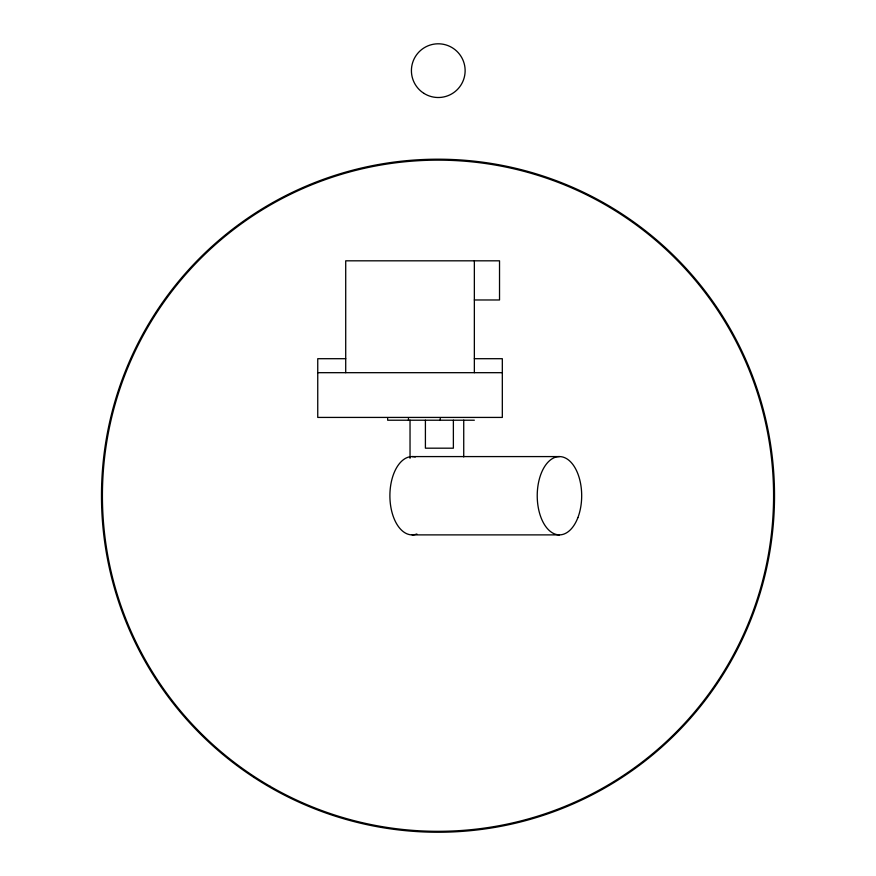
<?xml version="1.0" encoding="UTF-8"?>
<svg xmlns="http://www.w3.org/2000/svg" width="876" height="876" viewBox="0 0 876 876"><rect width="100%" height="100%" fill="white"/><g stroke="black" fill="none" stroke-linecap="round" stroke-linejoin="round"><path stroke-width="1.31" d="M474.354 299.975L499.528 299.975L499.528 260.818L345.713 260.818L345.713 372.683M345.713 358.7L317.747 358.7L317.747 417.425L502.32 417.425L502.32 358.7L474.354 358.7M317.747 372.683L502.32 372.683M474.343 420.217L387.663 420.217L387.663 418.476M412.125 456.582L559.457 456.582M412.125 534.886L559.457 534.886M474.354 260.818L474.354 372.683M463.733 420.151L463.733 456.933M453.374 420.217L453.374 448.183L425.407 448.183L425.407 420.217M440.245 418.476L440.245 420.217M410.034 420.151L410.034 458.301M408.446 418.476L408.446 420.217M416.856 533.988A39.146 22.229 -90 0 1 389.908 497.13A39.146 22.229 -90 0 1 415.29 456.976M253.985 777.472A336.515 336.515 0 0 0 774.012 514.223A336.515 336.515 0 0 0 286.003 195.49A336.515 336.515 0 0 0 253.985 777.472M270.202 786.352A335.585 335.585 0 0 0 773.585 495.728A335.585 335.585 0 0 0 270.202 205.104A335.585 335.585 0 0 0 270.202 786.352M577.864 517.672A39.146 22.229 -90 0 0 561.045 456.681A39.146 22.229 -90 0 0 539.463 512.832A39.146 22.229 -90 0 0 577.864 517.672M423.929 93.371A26.871 26.871 0 0 0 465.112 71.712A26.871 26.871 0 0 0 425.769 46.877A26.871 26.871 0 0 0 423.929 93.371"/></g></svg>
